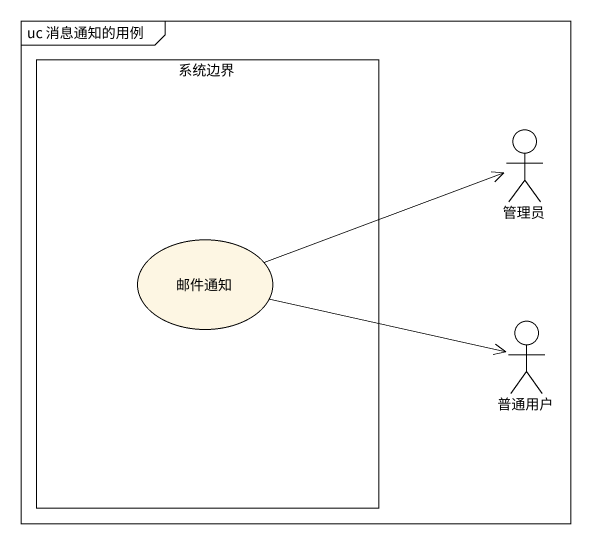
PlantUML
@startuml
mainframe uc 消息通知的用例
rectangle 系统边界 {
  usecase 邮件通知
}
actor 管理员
actor 普通用户
邮件通知 -right-> 管理员
邮件通知 -right-> 普通用户
@enduml
